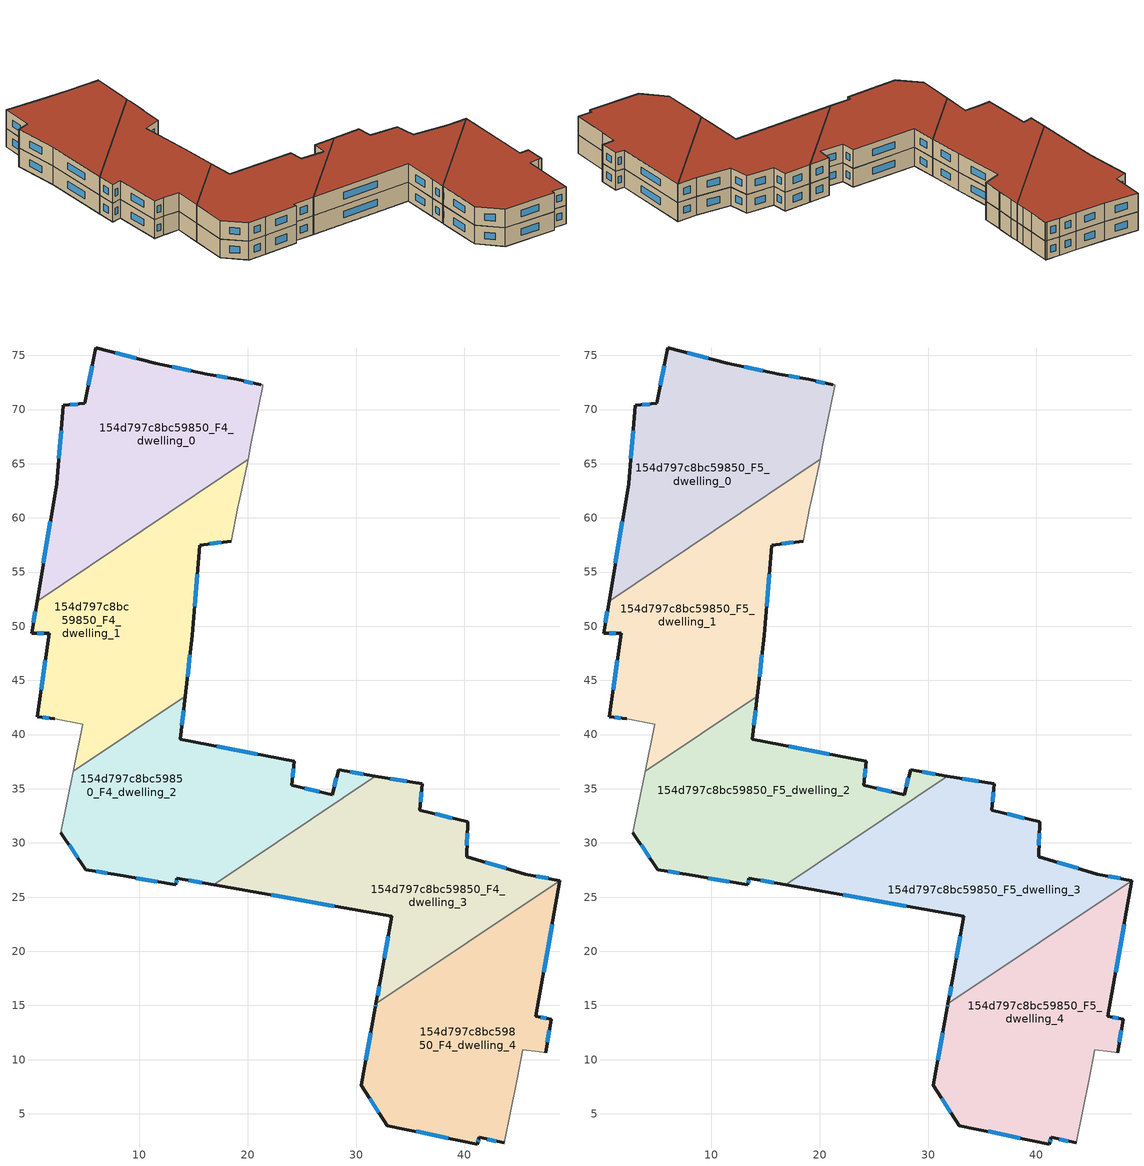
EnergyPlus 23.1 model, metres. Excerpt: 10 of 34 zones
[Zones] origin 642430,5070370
154d797c8bc59850_F4_dwelling_0
 floor to 154d797c8bc59850_F3_dwelling_0 (EU_floor_Construction): 20.04,65.41 20.29,66.77 20.69,68.77 21.4,72.17 21.4,72.27 21.2,72.27 18.99,72.77 16.29,73.27 11.49,74.28 5.99,75.68 4.98,70.57 2.98,70.37 2.81,68.25 11.62,59.75 z12
 floor to 154d797c8bc59850_F3_dwelling_1 (EU_floor_Construction): 11.62,59.75 2.81,68.25 2.38,63.17 0.57,52.31 z12
 wall outside (EU_wall_Construction): 0.57,52.31 2.38,63.17 2.98,70.37 4.98,70.57 5.99,75.68 11.49,74.28 16.29,73.27 18.99,72.77 21.2,72.27 z12:15
 wall adiabatic (EU_wall_Construction): 21.2,72.27 21.4,72.27 21.4,72.17 20.69,68.77 20.29,66.77 20.04,65.41 z12:15
 wall to 154d797c8bc59850_F4_dwelling_1 (EU_wall_Construction): 20.04,65.41 0.57,52.31 z12:15
 window (EU_Window_Construction): 5.31,72.22 5.66,74.03 / 7.76,75.23 9.72,74.73 / 13.04,73.95 14.74,73.6 / 17.16,73.11 18.12,72.93 / 19.7,72.61 20.49,72.43 / 1.15,55.81 1.8,59.67 / 2.57,65.49 2.79,68.05 / 3.63,70.44 4.34,70.51 z12.97:14.03
154d797c8bc59850_F4_dwelling_1
 floor to 154d797c8bc59850_F3_dwelling_1 (EU_floor_Construction): 2.71,41.35 15.33,54.43 15.47,56.04 11.62,59.75 0.57,52.31 0.07,49.36 1.68,49.36 0.57,41.65 2.17,41.45 z12
 floor to 154d797c8bc59850_F3_dwelling_0 (EU_floor_Construction): 18.49,57.86 19.09,60.96 19.19,61.36 19.79,64.07 20.04,65.41 11.62,59.75 15.47,56.04 15.59,57.46 z12
 floor to 154d797c8bc59850_F3_dwelling_2 (EU_floor_Construction): 14.24,43.55 14.89,49.16 15.33,54.43 2.71,41.35 4.78,40.95 3.9,36.59 z12
 wall outside (EU_wall_Construction): 18.49,57.86 15.59,57.46 14.89,49.16 14.24,43.55 / 2.17,41.45 0.57,41.65 1.68,49.36 0.07,49.36 0.57,52.31 z12:15
 wall adiabatic (EU_wall_Construction): 20.04,65.41 19.79,64.07 19.19,61.36 19.09,60.96 18.49,57.86 / 3.9,36.59 4.78,40.95 2.17,41.45 z12:15
 wall to 154d797c8bc59850_F4_dwelling_2 (EU_wall_Construction): 14.24,43.55 3.9,36.59 z12:15
 window (EU_Window_Construction): 0.93,44.14 1.32,46.88 / 1.16,49.36 0.59,49.36 / 0.23,50.31 0.41,51.36 / 17.55,57.73 16.52,57.59 / 15.36,54.78 15.11,51.83 / 14.68,47.35 14.45,45.36 / 1.66,41.52 1.09,41.59 z12.97:14.03
154d797c8bc59850_F4_dwelling_2
 floor to 154d797c8bc59850_F3_dwelling_2 (EU_floor_Construction): 7.94,27.05 19.03,38.55 13.78,39.55 14.24,43.55 3.9,36.59 2.77,30.95 5.07,27.54 z12
 floor to 154d797c8bc59850_F3_dwelling_3 (EU_floor_Construction): 27.79,34.44 24.09,35.34 24.29,37.54 19.03,38.55 7.94,27.05 7.97,27.04 13.38,26.14 13.48,26.74 16.86,26.14 31.77,36.17 28.39,36.74 z12
 wall outside (EU_wall_Construction): 16.86,26.14 13.48,26.74 13.38,26.14 7.97,27.04 5.07,27.54 2.77,30.95 / 14.24,43.55 13.78,39.55 24.29,37.54 24.09,35.34 27.79,34.44 28.39,36.74 31.77,36.17 z12:15
 wall to 154d797c8bc59850_F4_dwelling_3 (EU_wall_Construction): 31.77,36.17 16.86,26.14 z12:15
 wall adiabatic (EU_wall_Construction): 2.77,30.95 3.9,36.59 z12:15
 window (EU_Window_Construction): 27.98,35.18 28.2,36 / 29.48,36.56 30.68,36.36 / 15.77,26.33 14.57,26.55 / 13.45,26.55 13.41,26.33 / 11.63,26.43 9.72,26.75 / 7.04,27.2 6.01,27.38 / 4.33,28.64 3.51,29.85 / 14.09,42.26 13.93,40.84 / 17.17,38.9 20.9,38.19 / 24.22,36.84 24.15,36.05 / 25.28,35.05 26.6,34.73 z12.97:14.03
154d797c8bc59850_F4_dwelling_3
 floor to 154d797c8bc59850_F3_dwelling_4 (EU_floor_Construction): 46.72,25.15 48.17,26.65 45.6,27.13 40.2,28.74 40.3,31.94 35.9,33.04 36.07,35.11 25.88,24.54 33.29,23.23 32.29,17.53 31.84,15.14 z12
 floor to 154d797c8bc59850_F3_dwelling_5 (EU_floor_Construction): 48.79,26.53 48.17,26.65 46.72,25.15 z12
 floor to 154d797c8bc59850_F3_dwelling_3 (EU_floor_Construction): 25.88,24.54 36.07,35.11 36.1,35.44 31.77,36.17 16.86,26.14 z12
 wall outside (EU_wall_Construction): 31.84,15.14 32.29,17.53 33.29,23.23 16.86,26.14 / 31.77,36.17 36.1,35.44 35.9,33.04 40.3,31.94 40.2,28.74 45.6,27.13 48.79,26.53 z12:15
 wall to 154d797c8bc59850_F4_dwelling_4 (EU_wall_Construction): 48.79,26.53 31.84,15.14 z12:15
 window (EU_Window_Construction): 40.27,30.9 40.23,29.77 / 41.94,28.22 43.86,27.65 / 46.63,26.94 47.76,26.73 / 31.99,15.91 32.15,16.76 / 32.61,19.37 32.97,21.39 / 27.99,24.17 22.16,25.2 / 33.16,35.94 34.7,35.68 / 36.03,34.67 35.96,33.81 / 37.32,32.68 38.88,32.29 z12.97:14.03
154d797c8bc59850_F4_dwelling_4
 floor to 154d797c8bc59850_F3_dwelling_4 (EU_floor_Construction): 30.64,8.47 46.72,25.15 31.84,15.14 31.79,14.83 z12
 floor to 154d797c8bc59850_F3_dwelling_5 (EU_floor_Construction): 43.69,2.31 44.9,8.22 45.4,10.92 46.9,10.72 47.5,10.62 48,13.72 46.6,14.02 48.8,26.53 48.79,26.53 46.72,25.15 30.64,8.47 30.48,7.62 32.89,3.92 41.19,2.21 41.39,2.82 z12
 wall outside (EU_wall_Construction): 43.69,2.31 41.39,2.82 41.19,2.21 32.89,3.92 30.48,7.62 31.79,14.83 31.84,15.14 / 48.79,26.53 48.8,26.53 46.6,14.02 48,13.72 47.5,10.62 z12:15
 wall adiabatic (EU_wall_Construction): 47.5,10.62 46.9,10.72 45.4,10.92 44.9,8.22 43.69,2.31 z12:15
 window (EU_Window_Construction): 47.84,12.72 47.66,11.62 / 42.95,2.48 42.13,2.65 / 41.33,2.62 41.26,2.41 / 38.51,2.76 35.56,3.37 / 32.11,5.11 31.26,6.43 / 30.9,9.95 31.37,12.5 / 31.81,14.93 31.83,15.04 / 48.09,22.5 47.31,18.05 / 47.05,13.92 47.55,13.82 z12.97:14.03
154d797c8bc59850_F5_dwelling_0
 floor to 154d797c8bc59850_F4_dwelling_0 (EU_floor_Construction): 20.04,65.41 20.29,66.77 20.69,68.77 21.4,72.17 21.4,72.27 21.2,72.27 18.99,72.77 16.29,73.27 11.49,74.28 5.99,75.68 4.98,70.57 2.98,70.37 2.38,63.17 0.57,52.31 z15
 wall outside (EU_wall_Construction): 0.57,52.31 2.38,63.17 2.98,70.37 4.98,70.57 5.99,75.68 11.49,74.28 16.29,73.27 18.99,72.77 21.2,72.27 z15:18
 wall adiabatic (EU_wall_Construction): 21.2,72.27 21.4,72.27 21.4,72.17 20.69,68.77 20.29,66.77 20.04,65.41 z15:18
 wall to 154d797c8bc59850_F5_dwelling_1 (EU_wall_Construction): 20.04,65.41 0.57,52.31 z15:18
 window (EU_Window_Construction): 5.31,72.22 5.66,74.03 / 7.76,75.23 9.72,74.73 / 13.04,73.95 14.74,73.6 / 17.16,73.11 18.12,72.93 / 19.7,72.61 20.49,72.43 / 1.15,55.81 1.8,59.67 / 2.57,65.49 2.79,68.05 / 3.63,70.44 4.34,70.51 z15.97:17.03
 roof outside (EU_roof_Construction): 21.4,72.27 21.4,72.17 20.69,68.77 20.29,66.77 20.04,65.41 0.57,52.31 2.38,63.17 2.98,70.37 4.98,70.57 5.99,75.68 11.49,74.28 16.29,73.27 18.99,72.77 21.2,72.27 z18
154d797c8bc59850_F5_dwelling_1
 floor to 154d797c8bc59850_F4_dwelling_1 (EU_floor_Construction): 14.24,43.55 14.89,49.16 15.59,57.46 18.49,57.86 19.09,60.96 19.19,61.36 19.79,64.07 20.04,65.41 0.57,52.31 0.07,49.36 1.68,49.36 0.57,41.65 2.17,41.45 4.78,40.95 3.9,36.59 z15
 wall outside (EU_wall_Construction): 18.49,57.86 15.59,57.46 14.89,49.16 14.24,43.55 / 2.17,41.45 0.57,41.65 1.68,49.36 0.07,49.36 0.57,52.31 z15:18
 wall adiabatic (EU_wall_Construction): 20.04,65.41 19.79,64.07 19.19,61.36 19.09,60.96 18.49,57.86 / 3.9,36.59 4.78,40.95 2.17,41.45 z15:18
 wall to 154d797c8bc59850_F5_dwelling_2 (EU_wall_Construction): 14.24,43.55 3.9,36.59 z15:18
 window (EU_Window_Construction): 0.93,44.14 1.32,46.88 / 1.16,49.36 0.59,49.36 / 0.23,50.31 0.41,51.36 / 17.55,57.73 16.52,57.59 / 15.36,54.78 15.11,51.83 / 14.68,47.35 14.45,45.36 / 1.66,41.52 1.09,41.59 z15.97:17.03
 roof outside (EU_roof_Construction): 20.04,65.41 19.79,64.07 19.19,61.36 19.09,60.96 18.49,57.86 15.59,57.46 14.89,49.16 14.24,43.55 3.9,36.59 4.78,40.95 2.17,41.45 0.57,41.65 1.68,49.36 0.07,49.36 0.57,52.31 z18
154d797c8bc59850_F5_dwelling_2
 floor to 154d797c8bc59850_F4_dwelling_2 (EU_floor_Construction): 27.79,34.44 24.09,35.34 24.29,37.54 13.78,39.55 14.24,43.55 3.9,36.59 2.77,30.95 5.07,27.54 7.97,27.04 13.38,26.14 13.48,26.74 16.86,26.14 31.77,36.17 28.39,36.74 z15
 wall outside (EU_wall_Construction): 16.86,26.14 13.48,26.74 13.38,26.14 7.97,27.04 5.07,27.54 2.77,30.95 / 14.24,43.55 13.78,39.55 24.29,37.54 24.09,35.34 27.79,34.44 28.39,36.74 31.77,36.17 z15:18
 wall to 154d797c8bc59850_F5_dwelling_3 (EU_wall_Construction): 31.77,36.17 16.86,26.14 z15:18
 wall adiabatic (EU_wall_Construction): 2.77,30.95 3.9,36.59 z15:18
 window (EU_Window_Construction): 27.98,35.18 28.2,36 / 29.48,36.56 30.68,36.36 / 15.77,26.33 14.57,26.55 / 13.45,26.55 13.41,26.33 / 11.63,26.43 9.72,26.75 / 7.04,27.2 6.01,27.38 / 4.33,28.64 3.51,29.85 / 14.09,42.26 13.93,40.84 / 17.17,38.9 20.9,38.19 / 24.22,36.84 24.15,36.05 / 25.28,35.05 26.6,34.73 z15.97:17.03
 roof outside (EU_roof_Construction): 31.77,36.17 16.86,26.14 13.48,26.74 13.38,26.14 7.97,27.04 5.07,27.54 2.77,30.95 3.9,36.59 14.24,43.55 13.78,39.55 24.29,37.54 24.09,35.34 27.79,34.44 28.39,36.74 z18
154d797c8bc59850_F5_dwelling_3
 floor to 154d797c8bc59850_F4_dwelling_3 (EU_floor_Construction): 48.79,26.53 45.6,27.13 40.2,28.74 40.3,31.94 35.9,33.04 36.1,35.44 31.77,36.17 16.86,26.14 33.29,23.23 32.29,17.53 31.84,15.14 z15
 wall outside (EU_wall_Construction): 31.84,15.14 32.29,17.53 33.29,23.23 16.86,26.14 / 31.77,36.17 36.1,35.44 35.9,33.04 40.3,31.94 40.2,28.74 45.6,27.13 48.79,26.53 z15:18
 wall to 154d797c8bc59850_F5_dwelling_4 (EU_wall_Construction): 48.79,26.53 31.84,15.14 z15:18
 window (EU_Window_Construction): 40.27,30.9 40.23,29.77 / 41.94,28.22 43.86,27.65 / 46.63,26.94 47.76,26.73 / 31.99,15.91 32.15,16.76 / 32.61,19.37 32.97,21.39 / 27.99,24.17 22.16,25.2 / 33.16,35.94 34.7,35.68 / 36.03,34.67 35.96,33.81 / 37.32,32.68 38.88,32.29 z15.97:17.03
 roof outside (EU_roof_Construction): 40.3,31.94 40.2,28.74 45.6,27.13 48.79,26.53 31.84,15.14 32.29,17.53 33.29,23.23 16.86,26.14 31.77,36.17 36.1,35.44 35.9,33.04 z18
154d797c8bc59850_F5_dwelling_4
 floor to 154d797c8bc59850_F4_dwelling_4 (EU_floor_Construction): 43.69,2.31 44.9,8.22 45.4,10.92 46.9,10.72 47.5,10.62 48,13.72 46.6,14.02 48.8,26.53 48.79,26.53 31.84,15.14 31.79,14.83 30.48,7.62 32.89,3.92 41.19,2.21 41.39,2.82 z15
 wall outside (EU_wall_Construction): 43.69,2.31 41.39,2.82 41.19,2.21 32.89,3.92 30.48,7.62 31.79,14.83 31.84,15.14 / 48.79,26.53 48.8,26.53 46.6,14.02 48,13.72 47.5,10.62 z15:18
 wall adiabatic (EU_wall_Construction): 47.5,10.62 46.9,10.72 45.4,10.92 44.9,8.22 43.69,2.31 z15:18
 window (EU_Window_Construction): 47.84,12.72 47.66,11.62 / 42.95,2.48 42.13,2.65 / 41.33,2.62 41.26,2.41 / 38.51,2.76 35.56,3.37 / 32.11,5.11 31.26,6.43 / 30.9,9.95 31.37,12.5 / 31.81,14.93 31.83,15.04 / 48.09,22.5 47.31,18.05 / 47.05,13.92 47.55,13.82 z15.97:17.03
 roof outside (EU_roof_Construction): 48.8,26.53 46.6,14.02 48,13.72 47.5,10.62 46.9,10.72 45.4,10.92 44.9,8.22 43.69,2.31 41.39,2.82 41.19,2.21 32.89,3.92 30.48,7.62 31.79,14.83 31.84,15.14 48.79,26.53 z18
[Building]
EU S2 Campaign: North Axis=0; Terrain=City; Solar Distribution=FullExterior
[Site:Location]
Lyon-Bron: Latitude=45.75; Longitude=5; Time Zone=1; Elevation=198
[SizingPeriod:WeatherFileDays]
AnnualSizingPeriod: Begin Month=1; Begin Day of Month=1; End Month=12; End Day of Month=31; Day of Week for Start Day=Monday; Use Weather File Daylight Saving Period=No; Use Weather File Rain and Snow Indicators=No
[MATERIAL]
EU_InternalMass_Material: Roughness=MediumRough; Thickness=0.1; Conductivity=1; Density=1800; Specific Heat=900; Thermal Absorptance=0.9; Solar Absorptance=0.7; Visible Absorptance=0.7
[MATERIAL:NOMASS] Roughness=MediumRough; Thermal Absorptance=0.9; Solar Absorptance=0.7; Visible Absorptance=0.7
Name | Thermal Resistance
EU_wall_NoMass | 1.1366
EU_roof_NoMass | 1.37278
EU_floor_NoMass | 1.85445
[WINDOWMATERIAL:SIMPLEGLAZINGSYSTEM]
EU_Window_SimpleGlazing: UFactor=2.60161; Solar Heat Gain Coefficient=0.76; Visible Transmittance=0.76
[CONSTRUCTION]
EU_wall_Construction: EU_wall_NoMass
EU_roof_Construction: EU_roof_NoMass
EU_floor_Construction: EU_floor_NoMass
EU_InternalMass_Construction: EU_InternalMass_Material
EU_Window_Construction: EU_Window_SimpleGlazing
[ZONE] Type=1; Multiplier=1; Ceiling Height=autocalculate; Floor Area=autocalculate; Part of Total Floor Area=Yes
Name | Volume
154d797c8bc59850_F4_dwelling_0; 154d797c8bc59850_F5_dwelling_0 | 774.129
154d797c8bc59850_F4_dwelling_1; 154d797c8bc59850_F5_dwelling_1 | 774.095
154d797c8bc59850_F4_dwelling_2; 154d797c8bc59850_F5_dwelling_2 | 774.119
154d797c8bc59850_F4_dwelling_3; 154d797c8bc59850_F5_dwelling_3 | 774.155
154d797c8bc59850_F4_dwelling_4; 154d797c8bc59850_F5_dwelling_4 | 774.105
[INTERNALMASS] Construction=EU_InternalMass_Construction
Name | Zone or ZoneList | Surface Area
154d797c8bc59850_F4_dwelling_0_EU_InternalMass | 154d797c8bc59850_F4_dwelling_0 | 258.043
154d797c8bc59850_F4_dwelling_1_EU_InternalMass | 154d797c8bc59850_F4_dwelling_1 | 258.032
154d797c8bc59850_F4_dwelling_2_EU_InternalMass | 154d797c8bc59850_F4_dwelling_2 | 258.039
154d797c8bc59850_F4_dwelling_3_EU_InternalMass | 154d797c8bc59850_F4_dwelling_3 | 258.052
154d797c8bc59850_F4_dwelling_4_EU_InternalMass | 154d797c8bc59850_F4_dwelling_4 | 258.035
154d797c8bc59850_F5_dwelling_0_EU_InternalMass | 154d797c8bc59850_F5_dwelling_0 | 258.043
154d797c8bc59850_F5_dwelling_1_EU_InternalMass | 154d797c8bc59850_F5_dwelling_1 | 258.032
154d797c8bc59850_F5_dwelling_2_EU_InternalMass | 154d797c8bc59850_F5_dwelling_2 | 258.039
154d797c8bc59850_F5_dwelling_3_EU_InternalMass | 154d797c8bc59850_F5_dwelling_3 | 258.052
154d797c8bc59850_F5_dwelling_4_EU_InternalMass | 154d797c8bc59850_F5_dwelling_4 | 258.035
[OTHEREQUIPMENT] Fuel Type=Electricity; Design Level Calculation Method=Watts/Area; Power per Zone Floor Area=1; Fraction Latent=0; Fraction Radiant=0; Fraction Lost=0; Carbon Dioxide Generation Rate=0; EndUse Subcategory=EU_Step8_InternalGains
Name | Zone or ZoneList or Space or SpaceList | Schedule
EU_Step8_InternalGain_154d797c8bc59850_F4_dwelling_0_f000 | 154d797c8bc59850_F4_dwelling_0 | EU_Step8_GainSchedule_154d797c8bc59850_F4_dwelling_0_f000
EU_Step8_InternalGain_154d797c8bc59850_F4_dwelling_1_f000 | 154d797c8bc59850_F4_dwelling_1 | EU_Step8_GainSchedule_154d797c8bc59850_F4_dwelling_1_f000
EU_Step8_InternalGain_154d797c8bc59850_F4_dwelling_2_f000 | 154d797c8bc59850_F4_dwelling_2 | EU_Step8_GainSchedule_154d797c8bc59850_F4_dwelling_2_f000
EU_Step8_InternalGain_154d797c8bc59850_F4_dwelling_3_f000 | 154d797c8bc59850_F4_dwelling_3 | EU_Step8_GainSchedule_154d797c8bc59850_F4_dwelling_3_f000
EU_Step8_InternalGain_154d797c8bc59850_F4_dwelling_4_f000 | 154d797c8bc59850_F4_dwelling_4 | EU_Step8_GainSchedule_154d797c8bc59850_F4_dwelling_4_f000
EU_Step8_InternalGain_154d797c8bc59850_F5_dwelling_0_f000 | 154d797c8bc59850_F5_dwelling_0 | EU_Step8_GainSchedule_154d797c8bc59850_F5_dwelling_0_f000
EU_Step8_InternalGain_154d797c8bc59850_F5_dwelling_1_f000 | 154d797c8bc59850_F5_dwelling_1 | EU_Step8_GainSchedule_154d797c8bc59850_F5_dwelling_1_f000
EU_Step8_InternalGain_154d797c8bc59850_F5_dwelling_2_f000 | 154d797c8bc59850_F5_dwelling_2 | EU_Step8_GainSchedule_154d797c8bc59850_F5_dwelling_2_f000
EU_Step8_InternalGain_154d797c8bc59850_F5_dwelling_3_f000 | 154d797c8bc59850_F5_dwelling_3 | EU_Step8_GainSchedule_154d797c8bc59850_F5_dwelling_3_f000
EU_Step8_InternalGain_154d797c8bc59850_F5_dwelling_4_f000 | 154d797c8bc59850_F5_dwelling_4 | EU_Step8_GainSchedule_154d797c8bc59850_F5_dwelling_4_f000
[ZONEVENTILATION:DESIGNFLOWRATE] Schedule=EU_AlwaysOn; Design Flow Rate Calculation Method=AirChanges/Hour; Air Changes per Hour=0.473019; Ventilation Type=Natural; Fan Pressure Rise=0; Fan Total Efficiency=1; Constant Term Coefficient=1; Temperature Term Coefficient=0; Velocity Term Coefficient=0; Velocity Squared Term Coefficient=0; Minimum Indoor Temperature=-100; Maximum Indoor Temperature=100; Delta Temperature=-100; Minimum Outdoor Temperature=-100; Maximum Outdoor Temperature=100; Maximum Wind Speed=40
Name | Zone or ZoneList or Space or SpaceList
EU_ConstantAir_154d797c8bc59850_F4_dwelling_0 | 154d797c8bc59850_F4_dwelling_0
EU_ConstantAir_154d797c8bc59850_F4_dwelling_1 | 154d797c8bc59850_F4_dwelling_1
EU_ConstantAir_154d797c8bc59850_F4_dwelling_2 | 154d797c8bc59850_F4_dwelling_2
EU_ConstantAir_154d797c8bc59850_F4_dwelling_3 | 154d797c8bc59850_F4_dwelling_3
EU_ConstantAir_154d797c8bc59850_F4_dwelling_4 | 154d797c8bc59850_F4_dwelling_4
EU_ConstantAir_154d797c8bc59850_F5_dwelling_0 | 154d797c8bc59850_F5_dwelling_0
EU_ConstantAir_154d797c8bc59850_F5_dwelling_1 | 154d797c8bc59850_F5_dwelling_1
EU_ConstantAir_154d797c8bc59850_F5_dwelling_2 | 154d797c8bc59850_F5_dwelling_2
EU_ConstantAir_154d797c8bc59850_F5_dwelling_3 | 154d797c8bc59850_F5_dwelling_3
EU_ConstantAir_154d797c8bc59850_F5_dwelling_4 | 154d797c8bc59850_F5_dwelling_4
[HVACTEMPLATE:THERMOSTAT] Constant Heating Setpoint=20; Constant Cooling Setpoint=50
EU_HeatOnly_154d797c8bc59850_F2_dwelling_5; EU_HeatOnly_154d797c8bc59850_F3_dwelling_0; EU_HeatOnly_154d797c8bc59850_F3_dwelling_1; EU_HeatOnly_154d797c8bc59850_F3_dwelling_2; EU_HeatOnly_154d797c8bc59850_F3_dwelling_3; EU_HeatOnly_154d797c8bc59850_F3_dwelling_4; EU_HeatOnly_154d797c8bc59850_F3_dwelling_5; EU_HeatOnly_154d797c8bc59850_F4_dwelling_0; EU_HeatOnly_154d797c8bc59850_F4_dwelling_1; EU_HeatOnly_154d797c8bc59850_F4_dwelling_2; EU_HeatOnly_154d797c8bc59850_F4_dwelling_3; EU_HeatOnly_154d797c8bc59850_F4_dwelling_4; EU_HeatOnly_154d797c8bc59850_F5_dwelling_0; EU_HeatOnly_154d797c8bc59850_F5_dwelling_1; EU_HeatOnly_154d797c8bc59850_F5_dwelling_2; EU_HeatOnly_154d797c8bc59850_F5_dwelling_3; EU_HeatOnly_154d797c8bc59850_F5_dwelling_4
[HVACTEMPLATE:ZONE:IDEALLOADSAIRSYSTEM] System Availability Schedule=EU_AlwaysOn; Maximum Heating Supply Air Temperature=50; Minimum Cooling Supply Air Temperature=13; Maximum Heating Supply Air Humidity Ratio=0.0156; Minimum Cooling Supply Air Humidity Ratio=0.0077; Heating Limit=NoLimit; Cooling Limit=NoLimit; Heating Availability Schedule=EU_AlwaysOn; Cooling Availability Schedule=EU_CoolingOff; Dehumidification Control Type=ConstantSensibleHeatRatio; Cooling Sensible Heat Ratio=0.7; Dehumidification Setpoint=60; Humidification Control Type=None; Humidification Setpoint=30; Outdoor Air Method=None; Outdoor Air Flow Rate per Person=0.00944; Outdoor Air Flow Rate per Zone Floor Area=0; Outdoor Air Flow Rate per Zone=0; Demand Controlled Ventilation Type=None; Outdoor Air Economizer Type=NoEconomizer; Heat Recovery Type=None; Sensible Heat Recovery Effectiveness=0.7; Latent Heat Recovery Effectiveness=0.65
Name | Template Thermostat
154d797c8bc59850_F4_dwelling_0 | EU_HeatOnly_154d797c8bc59850_F4_dwelling_0
154d797c8bc59850_F4_dwelling_1 | EU_HeatOnly_154d797c8bc59850_F4_dwelling_1
154d797c8bc59850_F4_dwelling_2 | EU_HeatOnly_154d797c8bc59850_F4_dwelling_2
154d797c8bc59850_F4_dwelling_3 | EU_HeatOnly_154d797c8bc59850_F4_dwelling_3
154d797c8bc59850_F4_dwelling_4 | EU_HeatOnly_154d797c8bc59850_F4_dwelling_4
154d797c8bc59850_F5_dwelling_0 | EU_HeatOnly_154d797c8bc59850_F5_dwelling_0
154d797c8bc59850_F5_dwelling_1 | EU_HeatOnly_154d797c8bc59850_F5_dwelling_1
154d797c8bc59850_F5_dwelling_2 | EU_HeatOnly_154d797c8bc59850_F5_dwelling_2
154d797c8bc59850_F5_dwelling_3 | EU_HeatOnly_154d797c8bc59850_F5_dwelling_3
154d797c8bc59850_F5_dwelling_4 | EU_HeatOnly_154d797c8bc59850_F5_dwelling_4
[SIZING:ZONE] Zone Cooling Design Supply Air Temperature Input Method=SupplyAirTemperature; Zone Cooling Design Supply Air Temperature=13; Zone Heating Design Supply Air Temperature Input Method=SupplyAirTemperature; Zone Heating Design Supply Air Temperature=50; Zone Cooling Design Supply Air Humidity Ratio=0.008; Zone Heating Design Supply Air Humidity Ratio=0.008; Cooling Design Air Flow Method=DesignDay; Cooling Design Air Flow Rate=0; Cooling Minimum Air Flow per Zone Floor Area=0.000762; Cooling Minimum Air Flow=0; Cooling Minimum Air Flow Fraction=0.2; Heating Design Air Flow Method=DesignDay; Heating Design Air Flow Rate=0; Heating Maximum Air Flow per Zone Floor Area=0.002032; Heating Maximum Air Flow=0.141576; Heating Maximum Air Flow Fraction=0.3; Account for Dedicated Outdoor Air System=No; Dedicated Outdoor Air System Control Strategy=NeutralSupplyAir; Dedicated Outdoor Air Low Setpoint Temperature for Design=autosize; Dedicated Outdoor Air High Setpoint Temperature for Design=autosize; Zone Load Sizing Method=Sensible Load Only No Latent Load; Zone Latent Cooling Design Supply Air Humidity Ratio Input Method=HumidityRatioDifference; Zone Cooling Design Supply Air Humidity Ratio Difference=0.005; Zone Latent Heating Design Supply Air Humidity Ratio Input Method=HumidityRatioDifference; Zone Humidification Design Supply Air Humidity Ratio Difference=0.005
154d797c8bc59850_F4_dwelling_0; 154d797c8bc59850_F4_dwelling_1; 154d797c8bc59850_F4_dwelling_2; 154d797c8bc59850_F4_dwelling_3; 154d797c8bc59850_F4_dwelling_4; 154d797c8bc59850_F5_dwelling_0; 154d797c8bc59850_F5_dwelling_1; 154d797c8bc59850_F5_dwelling_2; 154d797c8bc59850_F5_dwelling_3; 154d797c8bc59850_F5_dwelling_4
[SCHEDULE:CONSTANT]
Name | Hourly Value
EU_AlwaysOn | 1
EU_CoolingOff | 0
[SCHEDULE:FILE] Column Number=1; Rows to Skip at Top=0; Number of Hours of Data=8760; Column Separator=Comma; Interpolate to Timestep=No; Minutes per Item=60; Adjust Schedule for Daylight Savings=Yes
Name | File
EU_Step8_GainSchedule_154d797c8bc59850_F4_dwelling_0_f000 | ../../schedules/154d797c8bc59850/154d797c8bc59850_F4_dwelling_0_f000_gain.csv
EU_Step8_GainSchedule_154d797c8bc59850_F4_dwelling_1_f000 | ../../schedules/154d797c8bc59850/154d797c8bc59850_F4_dwelling_1_f000_gain.csv
EU_Step8_GainSchedule_154d797c8bc59850_F4_dwelling_2_f000 | ../../schedules/154d797c8bc59850/154d797c8bc59850_F4_dwelling_2_f000_gain.csv
EU_Step8_GainSchedule_154d797c8bc59850_F4_dwelling_3_f000 | ../../schedules/154d797c8bc59850/154d797c8bc59850_F4_dwelling_3_f000_gain.csv
EU_Step8_GainSchedule_154d797c8bc59850_F4_dwelling_4_f000 | ../../schedules/154d797c8bc59850/154d797c8bc59850_F4_dwelling_4_f000_gain.csv
EU_Step8_GainSchedule_154d797c8bc59850_F5_dwelling_0_f000 | ../../schedules/154d797c8bc59850/154d797c8bc59850_F5_dwelling_0_f000_gain.csv
EU_Step8_GainSchedule_154d797c8bc59850_F5_dwelling_1_f000 | ../../schedules/154d797c8bc59850/154d797c8bc59850_F5_dwelling_1_f000_gain.csv
EU_Step8_GainSchedule_154d797c8bc59850_F5_dwelling_2_f000 | ../../schedules/154d797c8bc59850/154d797c8bc59850_F5_dwelling_2_f000_gain.csv
EU_Step8_GainSchedule_154d797c8bc59850_F5_dwelling_3_f000 | ../../schedules/154d797c8bc59850/154d797c8bc59850_F5_dwelling_3_f000_gain.csv
EU_Step8_GainSchedule_154d797c8bc59850_F5_dwelling_4_f000 | ../../schedules/154d797c8bc59850/154d797c8bc59850_F5_dwelling_4_f000_gain.csv
